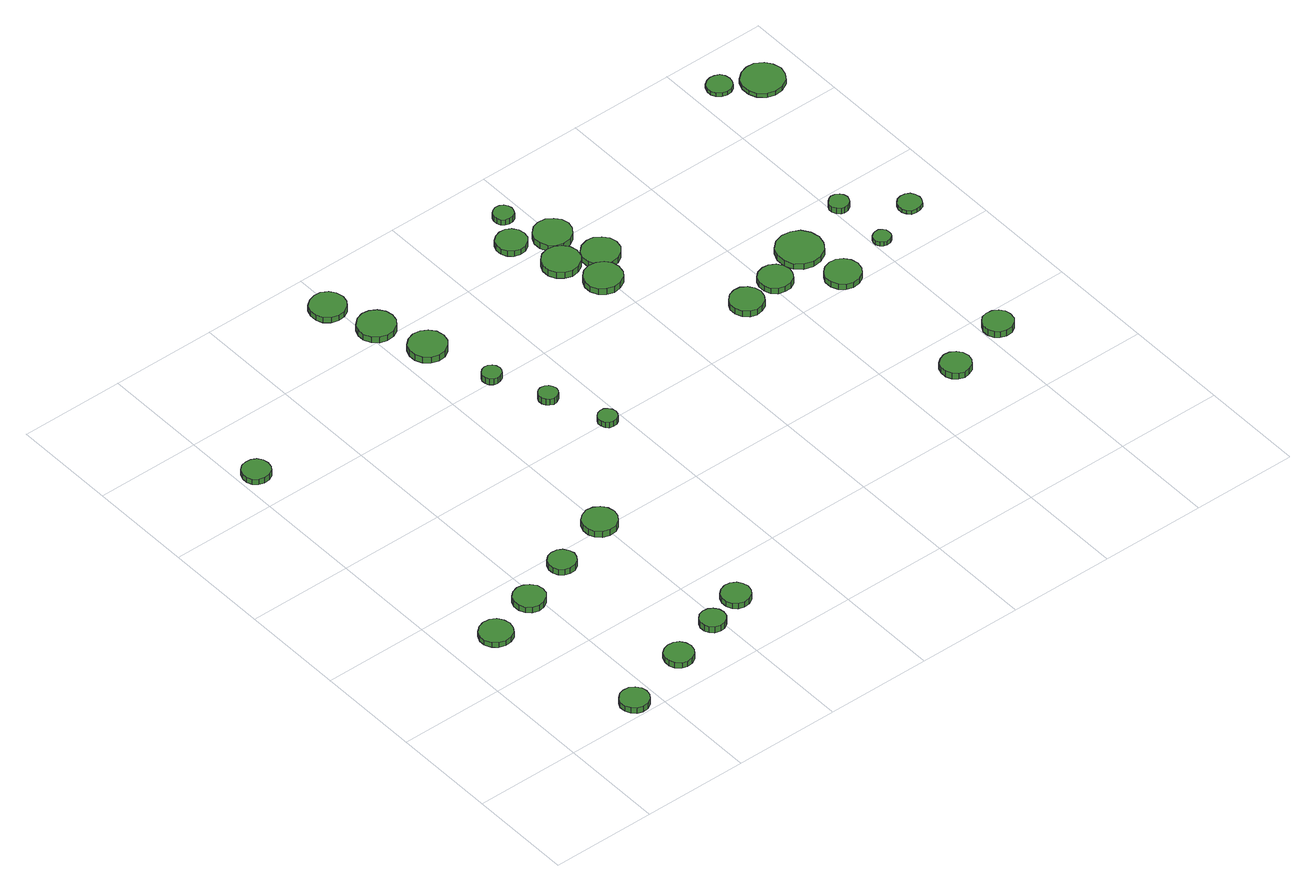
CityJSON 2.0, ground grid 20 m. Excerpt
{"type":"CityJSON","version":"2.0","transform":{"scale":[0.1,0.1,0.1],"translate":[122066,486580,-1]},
"CityObjects":{
"tree1":{"type":"SolitaryVegetationObject","attributes":{"function":"something"},"geometry":[{"type":"MultiSurface","lod":"1","boundaries":[[[0,1,2,3,4,5,6,7,8,9,10,11,12,13,14]],[[15,16,17,18,19,20,21,22,23,24,25,26,27,28,29]],[[0,29,28,1]],[[1,28,27,2]],[[2,27,26,3]],[[3,26,25,4]],[[4,25,24,5]],[[5,24,23,6]],[[6,23,22,7]],[[7,22,21,8]],[[8,21,20,9]],[[9,20,19,10]],[[10,19,18,11]],[[11,18,17,12]],[[12,17,16,13]],[[13,16,15,14]],[[14,15,29,0]]]}]},
"tree2":{"type":"SolitaryVegetationObject","attributes":{"function":"something"},"geometry":[{"type":"MultiSurface","lod":"1","boundaries":[[[30,31,32,33,34,35,36,37,38,39,40,41,42,43,44]],[[45,46,47,48,49,50,51,52,53,54,55,56,57,58,59]],[[30,59,58,31]],[[31,58,57,32]],[[32,57,56,33]],[[33,56,55,34]],[[34,55,54,35]],[[35,54,53,36]],[[36,53,52,37]],[[37,52,51,38]],[[38,51,50,39]],[[39,50,49,40]],[[40,49,48,41]],[[41,48,47,42]],[[42,47,46,43]],[[43,46,45,44]],[[44,45,59,30]]]}]},
"tree3":{"type":"SolitaryVegetationObject","attributes":{"function":"something"},"geometry":[{"type":"MultiSurface","lod":"1","boundaries":[[[60,61,62,63,64,65,66,67,68,69,70,71,72,73,74]],[[75,76,77,78,79,80,81,82,83,84,85,86,87,88,89]],[[60,89,88,61]],[[61,88,87,62]],[[62,87,86,63]],[[63,86,85,64]],[[64,85,84,65]],[[65,84,83,66]],[[66,83,82,67]],[[67,82,81,68]],[[68,81,80,69]],[[69,80,79,70]],[[70,79,78,71]],[[71,78,77,72]],[[72,77,76,73]],[[73,76,75,74]],[[74,75,89,60]]]}]},
"tree4":{"type":"SolitaryVegetationObject","attributes":{"function":"something"},"geometry":[{"type":"MultiSurface","lod":"1","boundaries":[[[90,91,92,93,94,95,96,97,98,99,100,101,102,103,104]],[[105,106,107,108,109,110,111,112,113,114,115,116,117,118,119]],[[90,119,118,91]],[[91,118,117,92]],[[92,117,116,93]],[[93,116,115,94]],[[94,115,114,95]],[[95,114,113,96]],[[96,113,112,97]],[[97,112,111,98]],[[98,111,110,99]],[[99,110,109,100]],[[100,109,108,101]],[[101,108,107,102]],[[102,107,106,103]],[[103,106,105,104]],[[104,105,119,90]]]}]},
"tree5":{"type":"SolitaryVegetationObject","attributes":{"function":"something"},"geometry":[{"type":"MultiSurface","lod":"1","boundaries":[[[120,121,122,123,124,125,126,127,128,129,130,131,132,133,134]],[[135,136,137,138,139,140,141,142,143,144,145,146,147,148,149]],[[120,149,148,121]],[[121,148,147,122]],[[122,147,146,123]],[[123,146,145,124]],[[124,145,144,125]],[[125,144,143,126]],[[126,143,142,127]],[[127,142,141,128]],[[128,141,140,129]],[[129,140,139,130]],[[130,139,138,131]],[[131,138,137,132]],[[132,137,136,133]],[[133,136,135,134]],[[134,135,149,120]]]}]},
"tree6":{"type":"SolitaryVegetationObject","attributes":{"function":"something"},"geometry":[{"type":"MultiSurface","lod":"1","boundaries":[[[150,151,152,153,154,155,156,157,158,159,160,161,162,163,164]],[[165,166,167,168,169,170,171,172,173,174,175,176,177,178,179]],[[150,179,178,151]],[[151,178,177,152]],[[152,177,176,153]],[[153,176,175,154]],[[154,175,174,155]],[[155,174,173,156]],[[156,173,172,157]],[[157,172,171,158]],[[158,171,170,159]],[[159,170,169,160]],[[160,169,168,161]],[[161,168,167,162]],[[162,167,166,163]],[[163,166,165,164]],[[164,165,179,150]]]}]},
"tree7":{"type":"SolitaryVegetationObject","attributes":{"function":"something"},"geometry":[{"type":"MultiSurface","lod":"1","boundaries":[[[180,181,182,183,184,185,186,187,188,189,190,191,192,193,194]],[[195,196,197,198,199,200,201,202,203,204,205,206,207,208,209]],[[180,209,208,181]],[[181,208,207,182]],[[182,207,206,183]],[[183,206,205,184]],[[184,205,204,185]],[[185,204,203,186]],[[186,203,202,187]],[[187,202,201,188]],[[188,201,200,189]],[[189,200,199,190]],[[190,199,198,191]],[[191,198,197,192]],[[192,197,196,193]],[[193,196,195,194]],[[194,195,209,180]]]}]},
"tree8":{"type":"SolitaryVegetationObject","attributes":{"function":"something"},"geometry":[{"type":"MultiSurface","lod":"1","boundaries":[[[210,211,212,213,214,215,216,217,218,219,220,221,222,223,224]],[[225,226,227,228,229,230,231,232,233,234,235,236,237,238,239]],[[210,239,238,211]],[[211,238,237,212]],[[212,237,236,213]],[[213,236,235,214]],[[214,235,234,215]],[[215,234,233,216]],[[216,233,232,217]],[[217,232,231,218]],[[218,231,230,219]],[[219,230,229,220]],[[220,229,228,221]],[[221,228,227,222]],[[222,227,226,223]],[[223,226,225,224]],[[224,225,239,210]]]}]},
"tree9":{"type":"SolitaryVegetationObject","attributes":{"function":"something"},"geometry":[{"type":"MultiSurface","lod":"1","boundaries":[[[240,241,242,243,244,245,246,247,248,249,250,251,252,253,254]],[[255,256,257,258,259,260,261,262,263,264,265,266,267,268,269]],[[240,269,268,241]],[[241,268,267,242]],[[242,267,266,243]],[[243,266,265,244]],[[244,265,264,245]],[[245,264,263,246]],[[246,263,262,247]],[[247,262,261,248]],[[248,261,260,249]],[[249,260,259,250]],[[250,259,258,251]],[[251,258,257,252]],[[252,257,256,253]],[[253,256,255,254]],[[254,255,269,240]]]}]},
"tree10":{"type":"SolitaryVegetationObject","attributes":{"function":"something"},"geometry":[{"type":"MultiSurface","lod":"1","boundaries":[[[270,271,272,273,274,275,276,277,278,279,280,281,282,283,284]],[[285,286,287,288,289,290,291,292,293,294,295,296,297,298,299]],[[270,299,298,271]],[[271,298,297,272]],[[272,297,296,273]],[[273,296,295,274]],[[274,295,294,275]],[[275,294,293,276]],[[276,293,292,277]],[[277,292,291,278]],[[278,291,290,279]],[[279,290,289,280]],[[280,289,288,281]],[[281,288,287,282]],[[282,287,286,283]],[[283,286,285,284]],[[284,285,299,270]]]}]},
"tree11":{"type":"SolitaryVegetationObject","attributes":{"function":"something"},"geometry":[{"type":"MultiSurface","lod":"1","boundaries":[[[300,301,302,303,304,305,306,307,308,309,310,311,312,313,314]],[[315,316,317,318,319,320,321,322,323,324,325,326,327,328,329]],[[300,329,328,301]],[[301,328,327,302]],[[302,327,326,303]],[[303,326,325,304]],[[304,325,324,305]],[[305,324,323,306]],[[306,323,322,307]],[[307,322,321,308]],[[308,321,320,309]],[[309,320,319,310]],[[310,319,318,311]],[[311,318,317,312]],[[312,317,316,313]],[[313,316,315,314]],[[314,315,329,300]]]}]},
"tree12":{"type":"SolitaryVegetationObject","attributes":{"function":"something"},"geometry":[{"type":"MultiSurface","lod":"1","boundaries":[[[330,331,332,333,334,335,336,337,338,339,340,341,342,343,344]],[[345,346,347,348,349,350,351,352,353,354,355,356,357,358,359]],[[330,359,358,331]],[[331,358,357,332]],[[332,357,356,333]],[[333,356,355,334]],[[334,355,354,335]],[[335,354,353,336]],[[336,353,352,337]],[[337,352,351,338]],[[338,351,350,339]],[[339,350,349,340]],[[340,349,348,341]],[[341,348,347,342]],[[342,347,346,343]],[[343,346,345,344]],[[344,345,359,330]]]}]},
"tree13":{"type":"SolitaryVegetationObject","attributes":{"function":"something"},"geometry":[{"type":"MultiSurface","lod":"1","boundaries":[[[360,361,362,363,364,365,366,367,368,369,370,371,372,373,374]],[[375,376,377,378,379,380,381,382,383,384,385,386,387,388,389]],[[360,389,388,361]],[[361,388,387,362]],[[362,387,386,363]],[[363,386,385,364]],[[364,385,384,365]],[[365,384,383,366]],[[366,383,382,367]],[[367,382,381,368]],[[368,381,380,369]],[[369,380,379,370]],[[370,379,378,371]],[[371,378,377,372]],[[372,377,376,373]],[[373,376,375,374]],[[374,375,389,360]]]}]},
"tree14":{"type":"SolitaryVegetationObject","attributes":{"function":"something"},"geometry":[{"type":"MultiSurface","lod":"1","boundaries":[[[390,391,392,393,394,395,396,397,398,399,400,401,402,403,404]],[[405,406,407,408,409,410,411,412,413,414,415,416,417,418,419]],[[390,419,418,391]],[[391,418,417,392]],[[392,417,416,393]],[[393,416,415,394]],[[394,415,414,395]],[[395,414,413,396]],[[396,413,412,397]],[[397,412,411,398]],[[398,411,410,399]],[[399,410,409,400]],[[400,409,408,401]],[[401,408,407,402]],[[402,407,406,403]],[[403,406,405,404]],[[404,405,419,390]]]}]},
"tree15":{"type":"SolitaryVegetationObject","attributes":{"function":"something"},"geometry":[{"type":"MultiSurface","lod":"1","boundaries":[[[420,421,422,423,424,425,426,427,428,429,430,431,432,433,434]],[[435,436,437,438,439,440,441,442,443,444,445,446,447,448,449]],[[420,449,448,421]],[[421,448,447,422]],[[422,447,446,423]],[[423,446,445,424]],[[424,445,444,425]],[[425,444,443,426]],[[426,443,442,427]],[[427,442,441,428]],[[428,441,440,429]],[[429,440,439,430]],[[430,439,438,431]],[[431,438,437,432]],[[432,437,436,433]],[[433,436,435,434]],[[434,435,449,420]]]}]},
"tree16":{"type":"SolitaryVegetationObject","attributes":{"function":"something"},"geometry":[{"type":"MultiSurface","lod":"1","boundaries":[[[450,451,452,453,454,455,456,457,458,459,460,461,462,463,464]],[[465,466,467,468,469,470,471,472,473,474,475,476,477,478,479]],[[450,479,478,451]],[[451,478,477,452]],[[452,477,476,453]],[[453,476,475,454]],[[454,475,474,455]],[[455,474,473,456]],[[456,473,472,457]],[[457,472,471,458]],[[458,471,470,459]],[[459,470,469,460]],[[460,469,468,461]],[[461,468,467,462]],[[462,467,466,463]],[[463,466,465,464]],[[464,465,479,450]]]}]},
"tree17":{"type":"SolitaryVegetationObject","attributes":{"function":"something"},"geometry":[{"type":"MultiSurface","lod":"1","boundaries":[[[480,481,482,483,484,485,486,487,488,489,490,491,492,493,494]],[[495,496,497,498,499,500,501,502,503,504,505,506,507,508,509]],[[480,509,508,481]],[[481,508,507,482]],[[482,507,506,483]],[[483,506,505,484]],[[484,505,504,485]],[[485,504,503,486]],[[486,503,502,487]],[[487,502,501,488]],[[488,501,500,489]],[[489,500,499,490]],[[490,499,498,491]],[[491,498,497,492]],[[492,497,496,493]],[[493,496,495,494]],[[494,495,509,480]]]}]},
"tree18":{"type":"SolitaryVegetationObject","attributes":{"function":"something"},"geometry":[{"type":"MultiSurface","lod":"1","boundaries":[[[510,511,512,513,514,515,516,517,518,519,520,521,522,523,524]],[[525,526,527,528,529,530,531,532,533,534,535,536,537,538,539]],[[510,539,538,511]],[[511,538,537,512]],[[512,537,536,513]],[[513,536,535,514]],[[514,535,534,515]],[[515,534,533,516]],[[516,533,532,517]],[[517,532,531,518]],[[518,531,530,519]],[[519,530,529,520]],[[520,529,528,521]],[[521,528,527,522]],[[522,527,526,523]],[[523,526,525,524]],[[524,525,539,510]]]}]},
"tree19":{"type":"SolitaryVegetationObject","attributes":{"function":"something"},"geometry":[{"type":"MultiSurface","lod":"1","boundaries":[[[540,541,542,543,544,545,546,547,548,549,550,551,552,553,554]],[[555,556,557,558,559,560,561,562,563,564,565,566,567,568,569]],[[540,569,568,541]],[[541,568,567,542]],[[542,567,566,543]],[[543,566,565,544]],[[544,565,564,545]],[[545,564,563,546]],[[546,563,562,547]],[[547,562,561,548]],[[548,561,560,549]],[[549,560,559,550]],[[550,559,558,551]],[[551,558,557,552]],[[552,557,556,553]],[[553,556,555,554]],[[554,555,569,540]]]}]},
"tree20":{"type":"SolitaryVegetationObject","attributes":{"function":"something"},"geometry":[{"type":"MultiSurface","lod":"1","boundaries":[[[570,571,572,573,574,575,576,577,578,579,580,581,582,583,584]],[[585,586,587,588,589,590,591,592,593,594,595,596,597,598,599]],[[570,599,598,571]],[[571,598,597,572]],[[572,597,596,573]],[[573,596,595,574]],[[574,595,594,575]],[[575,594,593,576]],[[576,593,592,577]],[[577,592,591,578]],[[578,591,590,579]],[[579,590,589,580]],[[580,589,588,581]],[[581,588,587,582]],[[582,587,586,583]],[[583,586,585,584]],[[584,585,599,570]]]}]},
"tree21":{"type":"SolitaryVegetationObject","attributes":{"function":"something"},"geometry":[{"type":"MultiSurface","lod":"1","boundaries":[[[600,601,602,603,604,605,606,607,608,609,610,611,612,613,614]],[[615,616,617,618,619,620,621,622,623,624,625,626,627,628,629]],[[600,629,628,601]],[[601,628,627,602]],[[602,627,626,603]],[[603,626,625,604]],[[604,625,624,605]],[[605,624,623,606]],[[606,623,622,607]],[[607,622,621,608]],[[608,621,620,609]],[[609,620,619,610]],[[610,619,618,611]],[[611,618,617,612]],[[612,617,616,613]],[[613,616,615,614]],[[614,615,629,600]]]}]},
"tree22":{"type":"SolitaryVegetationObject","attributes":{"function":"something"},"geometry":[{"type":"MultiSurface","lod":"1","boundaries":[[[630,631,632,633,634,635,636,637,638,639,640,641,642,643,644]],[[645,646,647,648,649,650,651,652,653,654,655,656,657,658,659]],[[630,659,658,631]],[[631,658,657,632]],[[632,657,656,633]],[[633,656,655,634]],[[634,655,654,635]],[[635,654,653,636]],[[636,653,652,637]],[[637,652,651,638]],[[638,651,650,639]],[[639,650,649,640]],[[640,649,648,641]],[[641,648,647,642]],[[642,647,646,643]],[[643,646,645,644]],[[644,645,659,630]]]}]},
"tree23":{"type":"SolitaryVegetationObject","attributes":{"function":"something"},"geometry":[{"type":"MultiSurface","lod":"1","boundaries":[[[660,661,662,663,664,665,666,667,668,669,670,671,672,673,674]],[[675,676,677,678,679,680,681,682,683,684,685,686,687,688,689]],[[660,689,688,661]],[[661,688,687,662]],[[662,687,686,663]],[[663,686,685,664]],[[664,685,684,665]],[[665,684,683,666]],[[666,683,682,667]],[[667,682,681,668]],[[668,681,680,669]],[[669,680,679,670]],[[670,679,678,671]],[[671,678,677,672]],[[672,677,676,673]],[[673,676,675,674]],[[674,675,689,660]]]}]},
"tree24":{"type":"SolitaryVegetationObject","attributes":{"function":"something"},"geometry":[{"type":"MultiSurface","lod":"1","boundaries":[[[690,691,692,693,694,695,696,697,698,699,700,701,702,703,704]],[[705,706,707,708,709,710,711,712,713,714,715,716,717,718,719]],[[690,719,718,691]],[[691,718,717,692]],[[692,717,716,693]],[[693,716,715,694]],[[694,715,714,695]],[[695,714,713,696]],[[696,713,712,697]],[[697,712,711,698]],[[698,711,710,699]],[[699,710,709,700]],[[700,709,708,701]],[[701,708,707,702]],[[702,707,706,703]],[[703,706,705,704]],[[704,705,719,690]]]}]},
"tree25":{"type":"SolitaryVegetationObject","attributes":{"function":"something"},"geometry":[{"type":"MultiSurface","lod":"1","boundaries":[[[720,721,722,723,724,725,726,727,728,729,730,731,732,733,734]],[[735,736,737,738,739,740,741,742,743,744,745,746,747,748,749]],[[720,749,748,721]],[[721,748,747,722]],[[722,747,746,723]],[[723,746,745,724]],[[724,745,744,725]],[[725,744,743,726]],[[726,743,742,727]],[[727,742,741,728]],[[728,741,740,729]],[[729,740,739,730]],[[730,739,738,731]],[[731,738,737,732]],[[732,737,736,733]],[[733,736,735,734]],[[734,735,749,720]]]}]},
"tree26":{"type":"SolitaryVegetationObject","attributes":{"function":"something"},"geometry":[{"type":"MultiSurface","lod":"1","boundaries":[[[750,751,752,753,754,755,756,757,758,759,760,761,762,763,764]],[[765,766,767,768,769,770,771,772,773,774,775,776,777,778,779]],[[750,779,778,751]],[[751,778,777,752]],[[752,777,776,753]],[[753,776,775,754]],[[754,775,774,755]],[[755,774,773,756]],[[756,773,772,757]],[[757,772,771,758]],[[758,771,770,759]],[[759,770,769,760]],[[760,769,768,761]],[[761,768,767,762]],[[762,767,766,763]],[[763,766,765,764]],[[764,765,779,750]]]}]},
"tree27":{"type":"SolitaryVegetationObject","attributes":{"function":"something"},"geometry":[{"type":"MultiSurface","lod":"1","boundaries":[[[780,781,782,783,784,785,786,787,788,789,790,791,792,793,794]],[[795,796,797,798,799,800,801,802,803,804,805,806,807,808,809]],[[780,809,808,781]],[[781,808,807,782]],[[782,807,806,783]],[[783,806,805,784]],[[784,805,804,785]],[[785,804,803,786]],[[786,803,802,787]],[[787,802,801,788]],[[788,801,800,789]],[[789,800,799,790]],[[790,799,798,791]],[[791,798,797,792]],[[792,797,796,793]],[[793,796,795,794]],[[794,795,809,780]]]}]},
"tree28":{"type":"SolitaryVegetationObject","attributes":{"function":"something"},"geometry":[{"type":"MultiSurface","lod":"1","boundaries":[[[810,811,812,813,814,815,816,817,818,819,820,821,822,823,824]],[[825,826,827,828,829,830,831,832,833,834,835,836,837,838,839]],[[810,839,838,811]],[[811,838,837,812]],[[812,837,836,813]],[[813,836,835,814]],[[814,835,834,815]],[[815,834,833,816]],[[816,833,832,817]],[[817,832,831,818]],[[818,831,830,819]],[[819,830,829,820]],[[820,829,828,821]],[[821,828,827,822]],[[822,827,826,823]],[[823,826,825,824]],[[824,825,839,810]]]}]},
"tree29":{"type":"SolitaryVegetationObject","attributes":{"function":"something"},"geometry":[{"type":"MultiSurface","lod":"1","boundaries":[[[840,841,842,843,844,845,846,847,848,849,850,851,852,853,854]],[[855,856,857,858,859,860,861,862,863,864,865,866,867,868,869]],[[840,869,868,841]],[[841,868,867,842]],[[842,867,866,843]],[[843,866,865,844]],[[844,865,864,845]],[[845,864,863,846]],[[846,863,862,847]],[[847,862,861,848]],[[848,861,860,849]],[[849,860,859,850]],[[850,859,858,851]],[[851,858,857,852]],[[852,857,856,853]],[[853,856,855,854]],[[854,855,869,840]]]}]},
"tree30":{"type":"SolitaryVegetationObject","attributes":{"function":"something"},"geometry":[{"type":"MultiSurface","lod":"1","boundaries":[[[870,871,872,873,874,875,876,877,878,879,880,881,882,883,884]],[[885,886,887,888,889,890,891,892,893,894,895,896,897,898,899]],[[870,899,898,871]],[[871,898,897,872]],[[872,897,896,873]],[[873,896,895,874]],[[874,895,894,875]],[[875,894,893,876]],[[876,893,892,877]],[[877,892,891,878]],[[878,891,890,879]],[[879,890,889,880]],[[880,889,888,881]],[[881,888,887,882]],[[882,887,886,883]],[[883,886,885,884]],[[884,885,899,870]]]}]},
"tree31":{"type":"SolitaryVegetationObject","attributes":{"function":"something"},"geometry":[{"type":"MultiSurface","lod":"1","boundaries":[[[900,901,902,903,904,905,906,907,908,909,910,911,912,913,914]],[[915,916,917,918,919,920,921,922,923,924,925,926,927,928,929]],[[900,929,928,901]],[[901,928,927,902]],[[902,927,926,903]],[[903,926,925,904]],[[904,925,924,905]],[[905,924,923,906]],[[906,923,922,907]],[[907,922,921,908]],[[908,921,920,909]],[[909,920,919,910]],[[910,919,918,911]],[[911,918,917,912]],[[912,917,916,913]],[[913,916,915,914]],[[914,915,929,900]]]}]},
"tree32":{"type":"SolitaryVegetationObject","attributes":{"function":"something"},"geometry":[{"type":"MultiSurface","lod":"1","boundaries":[[[930,931,932,933,934,935,936,937,938,939,940,941,942,943,944]],[[945,946,947,948,949,950,951,952,953,954,955,956,957,958,959]],[[930,959,958,931]],[[931,958,957,932]],[[932,957,956,933]],[[933,956,955,934]],[[934,955,954,935]],[[935,954,953,936]],[[936,953,952,937]],[[937,952,951,938]],[[938,951,950,939]],[[939,950,949,940]],[[940,949,948,941]],[[941,948,947,942]],[[942,947,946,943]],[[943,946,945,944]],[[944,945,959,930]]]}]}
},
"vertices":[
[186,31,17],[184,41,17],[177,50,17],[168,56,17],[156,57,17],[146,54,17],[138,46,17],[133,36,17],[133,25,17],[138,15,17],[146,7,17],[156,4,17],[168,5,17],[177,11,17],[184,20,17],[184,20,5],[177,11,5],[168,5,5],[156,4,5],[146,7,5],[138,15,5],[133,25,5],[133,36,5],[138,46,5],[146,54,5],[156,57,5],[168,56,5],[177,50,5],[184,41,5],[186,31,5],
[117,308,17],[114,320,17],[107,331,17],[96,337,17],[83,338,17],[71,334,17],[62,326,17],[56,314,17],[56,302,17],[62,290,17],[71,282,17],[83,278,17],[96,279,17],[107,285,17],[114,296,17],[114,296,6],[107,285,6],[96,279,6],[83,278,6],[71,282,6],[62,290,6],[56,302,6],[56,314,6],[62,326,6],[71,334,6],[83,338,6],[96,337,6],[107,331,6],[114,320,6],[117,308,6],
[213,337,19],[211,349,19],[203,359,19],[193,365,19],[181,367,19],[169,363,19],[160,355,19],[155,344,19],[155,331,19],[160,320,19],[169,312,19],[181,308,19],[193,310,19],[203,316,19],[211,326,19],[211,326,7],[203,316,7],[193,310,7],[181,308,7],[169,312,7],[160,320,7],[155,331,7],[155,344,7],[160,355,7],[169,363,7],[181,367,7],[193,365,7],[203,359,7],[211,349,7],[213,337,7],
[55,870,24],[53,881,24],[47,890,24],[37,895,24],[27,896,24],[16,893,24],[8,886,24],[4,876,24],[4,865,24],[8,855,24],[16,848,24],[27,845,24],[37,846,24],[47,851,24],[53,860,24],[53,860,12],[47,851,12],[37,846,12],[27,845,12],[16,848,12],[8,855,12],[4,865,12],[4,876,12],[8,886,12],[16,893,12],[27,896,12],[37,895,12],[47,890,12],[53,881,12],[55,870,12],
[316,70,17],[313,81,17],[307,90,17],[297,95,17],[286,96,17],[276,93,17],[267,86,17],[263,75,17],[263,64,17],[267,54,17],[276,46,17],[286,43,17],[297,44,17],[307,50,17],[313,59,17],[313,59,5],[307,50,5],[297,44,5],[286,43,5],[276,46,5],[267,54,5],[263,64,5],[263,75,5],[267,86,5],[276,93,5],[286,96,5],[297,95,5],[307,90,5],[313,81,5],[316,70,5],
[308,369,23],[305,379,23],[299,388,23],[290,393,23],[279,394,23],[269,391,23],[261,384,23],[257,374,23],[257,364,23],[261,354,23],[269,347,23],[279,344,23],[290,345,23],[299,350,23],[305,359,23],[305,359,10],[299,350,10],[290,345,10],[279,344,10],[269,347,10],[261,354,10],[257,364,10],[257,374,10],[261,384,10],[269,391,10],[279,394,10],[290,393,10],[299,388,10],[305,379,10],[308,369,10],
[411,99,18],[409,109,18],[403,117,18],[395,122,18],[385,123,18],[375,120,18],[368,113,18],[364,104,18],[364,94,18],[368,85,18],[375,79,18],[385,76,18],[395,77,18],[403,82,18],[409,89,18],[409,89,5],[403,82,5],[395,77,5],[385,76,5],[375,79,5],[368,85,5],[364,94,5],[364,104,5],[368,113,5],[375,120,5],[385,123,5],[395,122,5],[403,117,5],[409,109,5],[411,99,5],
[484,122,18],[481,133,18],[475,142,18],[465,148,18],[454,149,18],[443,145,18],[435,138,18],[431,128,18],[431,116,18],[435,106,18],[443,99,18],[454,95,18],[465,97,18],[475,102,18],[481,111,18],[481,111,6],[475,102,6],[465,97,6],[454,95,6],[443,99,6],[435,106,6],[431,116,6],[431,128,6],[435,138,6],[443,145,6],[454,149,6],[465,148,6],[475,142,6],[481,133,6],[484,122,6],
[424,403,27],[421,416,27],[413,427,27],[402,433,27],[389,435,27],[376,430,27],[366,422,27],[361,409,27],[361,396,27],[366,384,27],[376,375,27],[389,371,27],[402,372,27],[413,379,27],[421,390,27],[421,390,14],[413,379,14],[402,372,14],[389,371,14],[376,375,14],[366,384,14],[361,396,14],[361,409,14],[366,422,14],[376,430,14],[389,435,14],[402,433,14],[413,427,14],[421,416,14],[424,403,14],
[416,1108,26],[413,1122,26],[405,1133,26],[393,1140,26],[380,1141,26],[367,1137,26],[356,1128,26],[351,1115,26],[351,1102,26],[356,1089,26],[367,1080,26],[380,1076,26],[393,1077,26],[405,1084,26],[413,1095,26],[413,1095,14],[405,1084,14],[393,1077,14],[380,1076,14],[367,1080,14],[356,1089,14],[351,1102,14],[351,1115,14],[356,1128,14],[367,1137,14],[380,1141,14],[393,1140,14],[405,1133,14],[413,1122,14],[416,1108,14],
[450,1019,27],[447,1033,27],[438,1045,27],[426,1052,27],[412,1054,27],[398,1049,27],[387,1039,27],[381,1026,27],[381,1012,27],[387,999,27],[398,989,27],[412,985,27],[426,986,27],[438,993,27],[447,1005,27],[447,1005,14],[438,993,14],[426,986,14],[412,985,14],[398,989,14],[387,999,14],[381,1012,14],[381,1026,14],[387,1039,14],[398,1049,14],[412,1054,14],[426,1052,14],[438,1045,14],[447,1033,14],[450,1019,14],
[484,925,27],[481,940,27],[472,951,27],[460,958,27],[446,960,27],[432,955,27],[421,946,27],[415,933,27],[415,918,27],[421,905,27],[432,895,27],[446,891,27],[460,892,27],[472,900,27],[481,911,27],[481,911,14],[472,900,14],[460,892,14],[446,891,14],[432,895,14],[421,905,14],[415,918,14],[415,933,14],[421,946,14],[432,955,14],[446,960,14],[460,958,14],[472,951,14],[481,940,14],[484,925,14],
[506,803,26],[504,810,26],[500,816,26],[493,820,26],[486,821,26],[479,818,26],[473,813,26],[470,806,26],[470,799,26],[473,792,26],[479,787,26],[486,785,26],[493,786,26],[500,790,26],[504,796,26],[504,796,13],[500,790,13],[493,786,13],[486,785,13],[479,787,13],[473,792,13],[470,799,13],[470,806,13],[473,813,13],[479,818,13],[486,821,13],[493,820,13],[500,816,13],[504,810,13],[506,803,13],
[544,700,29],[542,707,29],[538,713,29],[532,717,29],[524,718,29],[517,716,29],[512,711,29],[509,704,29],[509,696,29],[512,690,29],[517,685,29],[524,682,29],[532,683,29],[538,687,29],[542,693,29],[542,693,16],[538,687,16],[532,683,16],[524,682,16],[517,685,16],[512,690,16],[509,696,16],[509,704,16],[512,711,16],[517,716,16],[524,718,16],[532,717,16],[538,713,16],[542,707,16],[544,700,16],
[582,590,32],[580,597,32],[576,603,32],[570,607,32],[562,607,32],[555,605,32],[550,600,32],[547,593,32],[547,586,32],[550,579,32],[555,574,32],[562,572,32],[570,573,32],[576,576,32],[580,582,32],[580,582,20],[576,576,20],[570,573,20],[562,572,20],[555,574,20],[550,579,20],[547,586,20],[547,593,20],[550,600,20],[555,605,20],[562,607,20],[570,607,20],[576,603,20],[580,597,20],[582,590,20],
[752,1036,26],[750,1047,26],[743,1057,26],[733,1063,26],[721,1064,26],[710,1060,26],[701,1053,26],[696,1042,26],[696,1030,26],[701,1019,26],[710,1011,26],[721,1008,26],[733,1009,26],[743,1015,26],[750,1024,26],[750,1024,14],[743,1015,14],[733,1009,14],[721,1008,14],[710,1011,14],[701,1019,14],[696,1030,14],[696,1042,14],[701,1053,14],[710,1060,14],[721,1064,14],[733,1063,14],[743,1057,14],[750,1047,14],[752,1036,14],
[792,945,27],[789,959,27],[780,970,27],[768,977,27],[754,979,27],[740,975,27],[729,965,27],[723,952,27],[723,937,27],[729,924,27],[740,915,27],[754,910,27],[768,912,27],[780,919,27],[789,930,27],[789,930,14],[780,919,14],[768,912,14],[754,910,14],[740,915,14],[729,924,14],[723,937,14],[723,952,14],[729,965,14],[740,975,14],[754,979,14],[768,977,14],[780,970,14],[789,959,14],[792,945,14],
[820,868,28],[817,882,28],[809,893,28],[796,900,28],[782,902,28],[768,898,28],[757,888,28],[751,875,28],[751,860,28],[757,847,28],[768,838,28],[782,833,28],[796,835,28],[809,842,28],[817,853,28],[817,853,15],[809,842,15],[796,835,15],[782,833,15],[768,838,15],[757,847,15],[751,860,15],[751,875,15],[757,888,15],[768,898,15],[782,902,15],[796,900,15],[809,893,15],[817,882,15],[820,868,15],
[777,1098,25],[775,1106,25],[771,1112,25],[764,1116,25],[756,1117,25],[749,1114,25],[743,1109,25],[740,1102,25],[740,1094,25],[743,1087,25],[749,1082,25],[756,1080,25],[764,1080,25],[771,1084,25],[775,1091,25],[775,1091,13],[771,1084,13],[764,1080,13],[756,1080,13],[749,1082,13],[743,1087,13],[740,1094,13],[740,1102,13],[743,1109,13],[749,1114,13],[756,1117,13],[764,1116,13],[771,1112,13],[775,1106,13],[777,1098,13],
[826,1008,25],[823,1022,25],[814,1033,25],[802,1041,25],[787,1042,25],[774,1038,25],[763,1028,25],[757,1015,25],[757,1001,25],[763,987,25],[774,978,25],[787,973,25],[802,975,25],[814,982,25],[823,994,25],[823,994,12],[814,982,12],[802,975,12],[787,973,12],[774,978,12],[763,987,12],[757,1001,12],[757,1015,12],[763,1028,12],[774,1038,12],[787,1042,12],[802,1041,12],[814,1033,12],[823,1022,12],[826,1008,12],
[858,920,26],[855,934,26],[846,945,26],[834,953,26],[820,954,26],[806,950,26],[795,940,26],[789,927,26],[789,912,26],[795,899,26],[806,890,26],[820,885,26],[834,887,26],[846,894,26],[855,906,26],[855,906,14],[846,894,14],[834,887,14],[820,885,14],[806,890,14],[795,899,14],[789,912,14],[789,927,14],[795,940,14],[806,950,14],[820,954,14],[834,953,14],[846,945,14],[855,934,14],[858,920,14],
[962,665,31],[959,678,31],[952,688,31],[941,695,31],[928,696,31],[916,692,31],[906,683,31],[901,672,31],[901,659,31],[906,647,31],[916,638,31],[928,634,31],[941,636,31],[952,642,31],[959,653,31],[959,653,18],[952,642,18],[941,636,18],[928,634,18],[916,638,18],[906,647,18],[901,659,18],[901,672,18],[906,683,18],[916,692,18],[928,696,18],[941,695,18],[952,688,18],[959,678,18],[962,665,18],
[1130,320,29],[1127,332,29],[1120,341,29],[1110,347,29],[1099,348,29],[1088,344,29],[1079,337,29],[1075,326,29],[1075,314,29],[1079,304,29],[1088,296,29],[1099,292,29],[1110,294,29],[1120,299,29],[1127,309,29],[1127,309,16],[1120,299,16],[1110,294,16],[1099,292,16],[1088,296,16],[1079,304,16],[1075,314,16],[1075,326,16],[1079,337,16],[1088,344,16],[1099,348,16],[1110,347,16],[1120,341,16],[1127,332,16],[1130,320,16],
[1038,681,27],[1035,694,27],[1028,704,27],[1016,711,27],[1004,712,27],[991,708,27],[982,700,27],[977,688,27],[977,675,27],[982,663,27],[991,655,27],[1004,651,27],[1016,652,27],[1028,658,27],[1035,669,27],[1035,669,15],[1028,658,15],[1016,652,15],[1004,651,15],[991,655,15],[982,663,15],[977,675,15],[977,688,15],[982,700,15],[991,708,15],[1004,712,15],[1016,711,15],[1028,704,15],[1035,694,15],[1038,681,15],
[1138,622,23],[1135,635,23],[1127,646,23],[1115,653,23],[1102,654,23],[1089,650,23],[1079,641,23],[1073,629,23],[1073,615,23],[1079,602,23],[1089,593,23],[1102,589,23],[1115,591,23],[1127,597,23],[1135,608,23],[1135,608,11],[1127,597,11],[1115,591,11],[1102,589,11],[1089,593,11],[1079,602,11],[1073,615,11],[1073,629,11],[1079,641,11],[1089,650,11],[1102,654,11],[1115,653,11],[1127,646,11],[1135,635,11],[1138,622,11],
[1128,712,26],[1124,729,26],[1114,744,26],[1098,752,26],[1081,754,26],[1064,749,26],[1051,737,26],[1044,721,26],[1044,703,26],[1051,687,26],[1064,675,26],[1081,670,26],[1098,672,26],[1114,680,26],[1124,695,26],[1124,695,14],[1114,680,14],[1098,672,14],[1081,670,14],[1064,675,14],[1051,687,14],[1044,703,14],[1044,721,14],[1051,737,14],[1064,749,14],[1081,754,14],[1098,752,14],[1114,744,14],[1124,729,14],[1128,712,14],
[1256,362,21],[1254,373,21],[1247,382,21],[1237,388,21],[1225,389,21],[1214,386,21],[1206,378,21],[1201,367,21],[1201,356,21],[1206,345,21],[1214,338,21],[1225,334,21],[1237,335,21],[1247,341,21],[1254,350,21],[1254,350,8],[1247,341,8],[1237,335,8],[1225,334,8],[1214,338,8],[1206,345,8],[1201,356,8],[1201,367,8],[1206,378,8],[1214,386,8],[1225,389,8],[1237,388,8],[1247,382,8],[1254,373,8],[1256,362,8],
[1233,653,17],[1232,660,17],[1228,665,17],[1222,669,17],[1215,669,17],[1209,667,17],[1204,663,17],[1201,657,17],[1201,650,17],[1204,644,17],[1209,639,17],[1215,637,17],[1222,638,17],[1228,641,17],[1232,647,17],[1232,647,8],[1228,641,8],[1222,638,8],[1215,637,8],[1209,639,8],[1204,644,8],[1201,650,8],[1201,657,8],[1204,663,8],[1209,667,8],[1215,669,8],[1222,669,8],[1228,665,8],[1232,660,8],[1233,653,8],
[1233,763,20],[1231,771,20],[1227,777,20],[1220,781,20],[1212,782,20],[1205,779,20],[1200,774,20],[1196,767,20],[1196,760,20],[1200,753,20],[1205,747,20],[1212,745,20],[1220,746,20],[1227,750,20],[1231,756,20],[1231,756,8],[1227,750,8],[1220,746,8],[1212,745,8],[1205,747,8],[1200,753,8],[1196,760,8],[1196,767,8],[1200,774,8],[1205,779,8],[1212,782,8],[1220,781,8],[1227,777,8],[1231,771,8],[1233,763,8],
[1329,689,16],[1327,698,16],[1322,706,16],[1314,710,16],[1305,711,16],[1296,708,16],[1290,702,16],[1286,694,16],[1286,685,16],[1290,677,16],[1296,670,16],[1305,668,16],[1314,669,16],[1322,673,16],[1327,681,16],[1327,681,8],[1322,673,8],[1314,669,8],[1305,668,8],[1296,670,8],[1290,677,8],[1286,685,8],[1286,694,8],[1290,702,8],[1296,708,8],[1305,711,8],[1314,710,8],[1322,706,8],[1327,698,8],[1329,689,8],
[1271,1119,18],[1269,1129,18],[1264,1137,18],[1255,1141,18],[1246,1142,18],[1237,1139,18],[1229,1133,18],[1225,1124,18],[1225,1114,18],[1229,1106,18],[1237,1099,18],[1246,1096,18],[1255,1097,18],[1264,1102,18],[1269,1110,18],[1269,1110,10],[1264,1102,10],[1255,1097,10],[1246,1096,10],[1237,1099,10],[1229,1106,10],[1225,1114,10],[1225,1124,10],[1229,1133,10],[1237,1139,10],[1246,1142,10],[1255,1141,10],[1264,1137,10],[1269,1129,10],[1271,1119,10],
[1353,1083,19],[1349,1099,19],[1340,1112,19],[1325,1121,19],[1309,1122,19],[1294,1117,19],[1281,1106,19],[1275,1091,19],[1275,1075,19],[1281,1060,19],[1294,1049,19],[1309,1044,19],[1325,1046,19],[1340,1054,19],[1349,1067,19],[1349,1067,10],[1340,1054,10],[1325,1046,10],[1309,1044,10],[1294,1049,10],[1281,1060,10],[1275,1075,10],[1275,1091,10],[1281,1106,10],[1294,1117,10],[1309,1122,10],[1325,1121,10],[1340,1112,10],[1349,1099,10],[1353,1083,10]
]}
